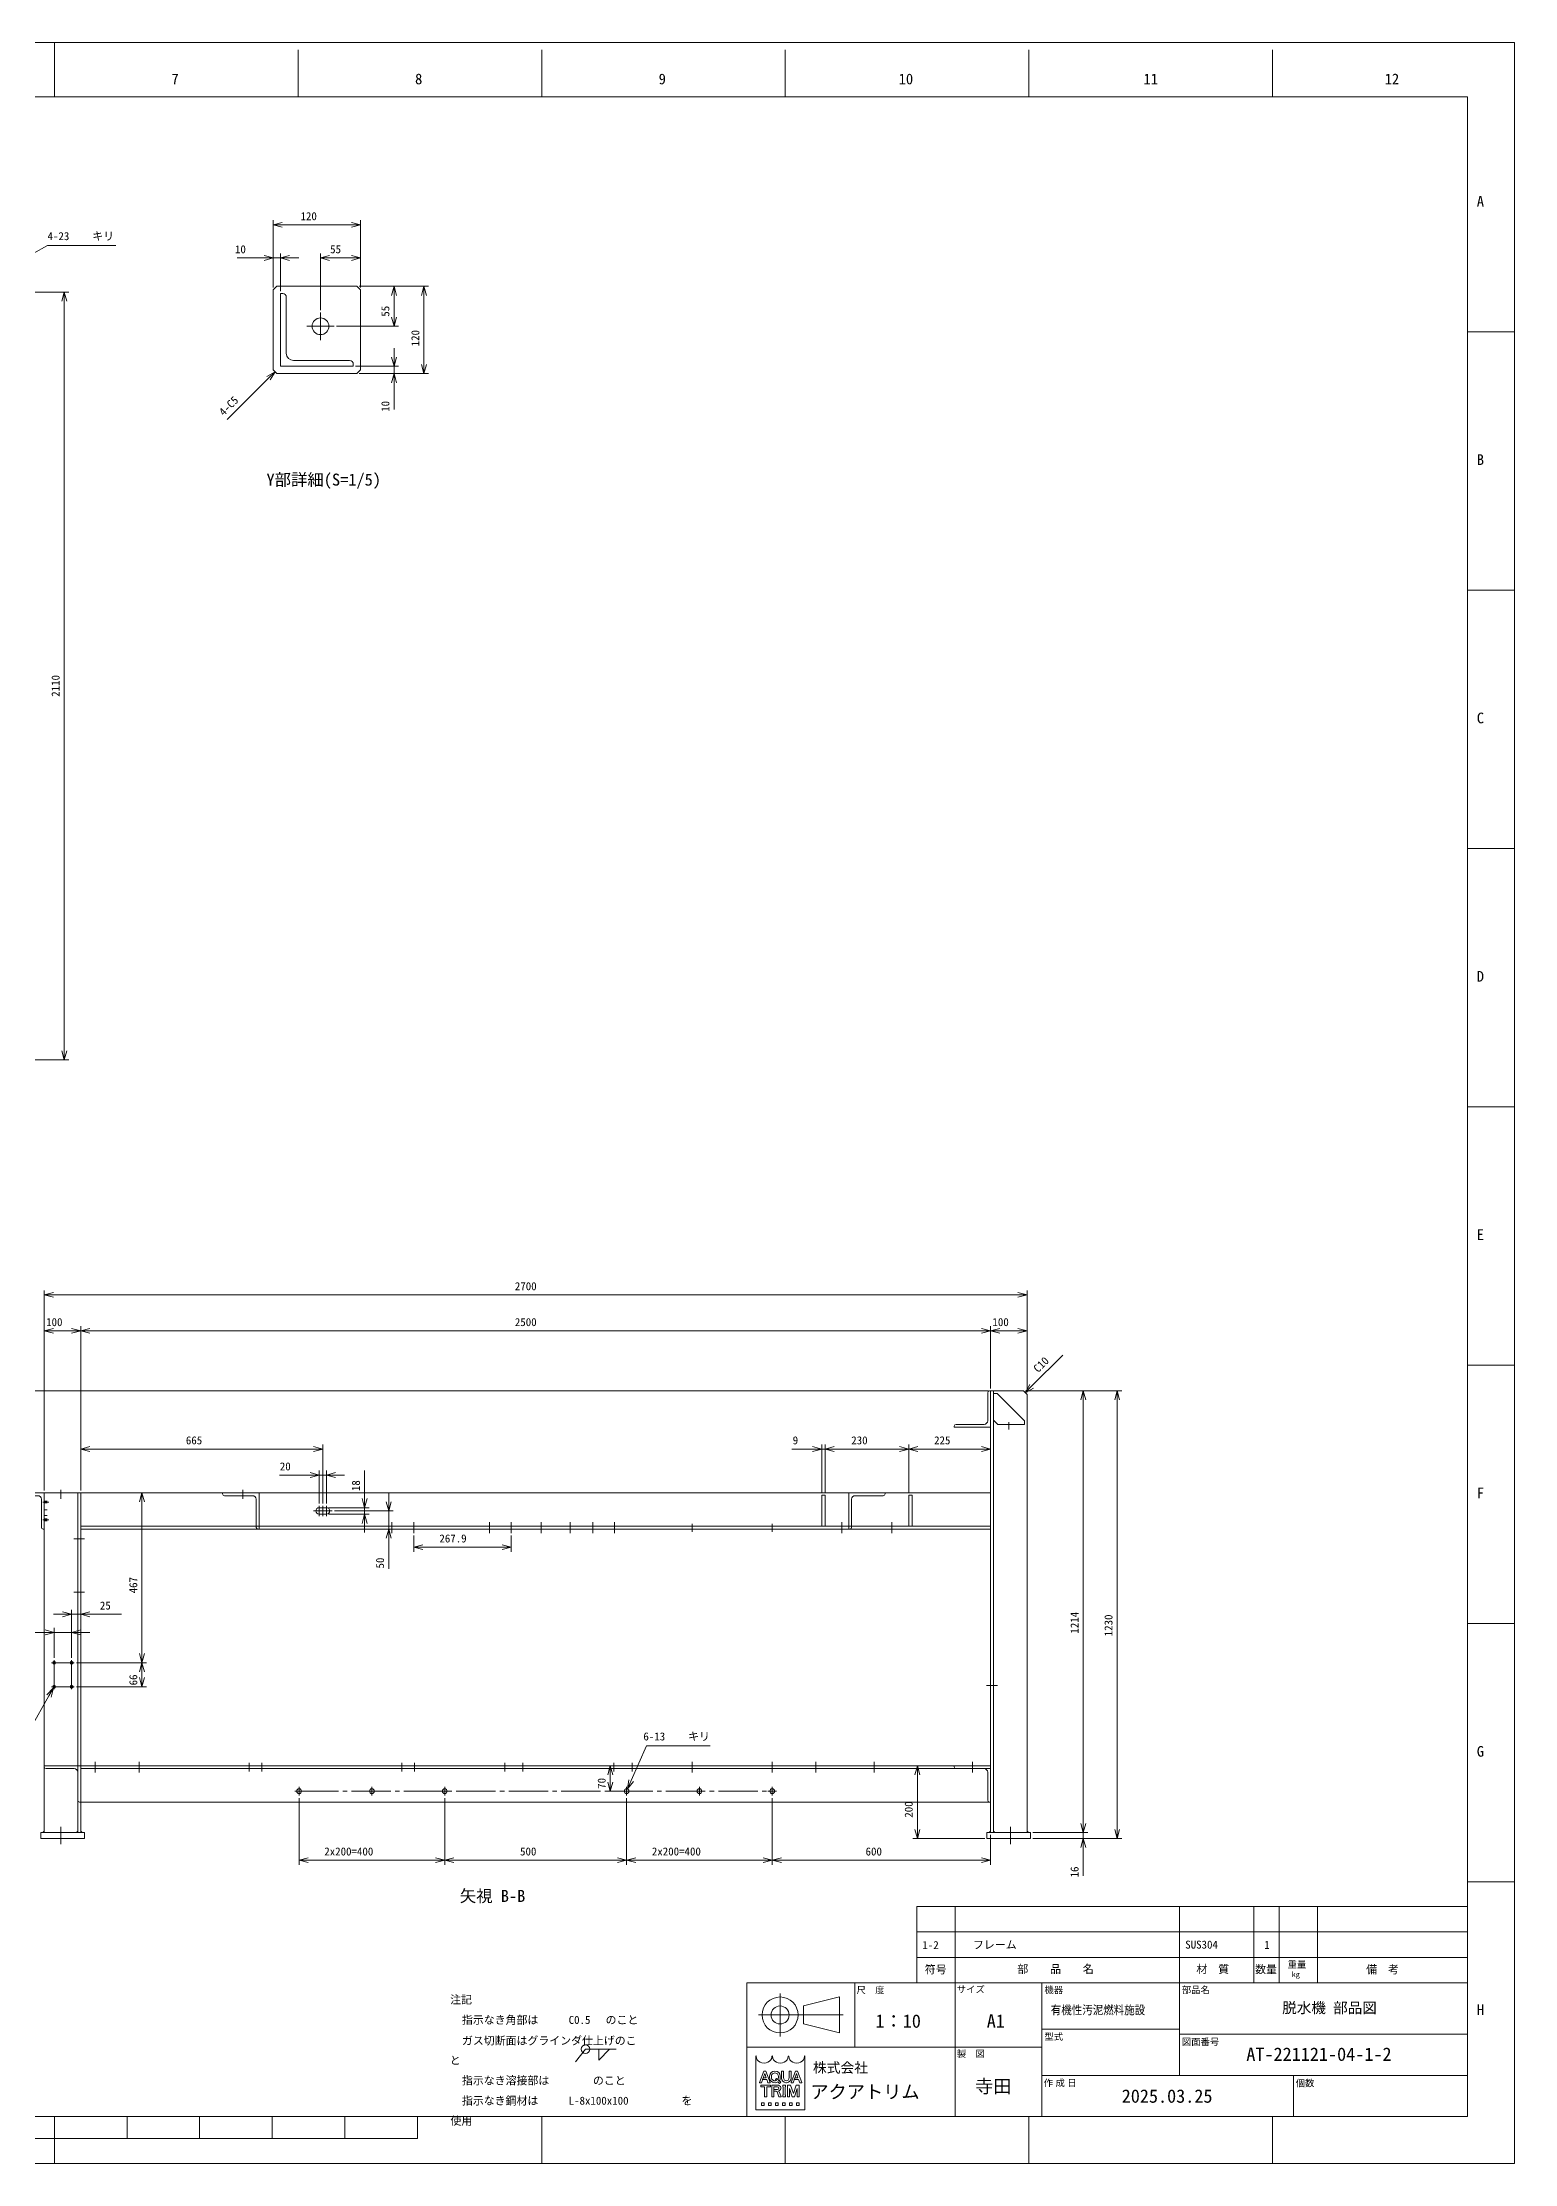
# Model space of a CAD drawing. Units: millimetres at full size, with parts at other scales. Extents: x -8517 to 8517, y -4135 to 2939.
# Drawn here: x 4472 to 8517, y -2891 to 2939 of the extents above; entities that cross this region are included whole.
import ezdxf
from ezdxf.enums import TextEntityAlignment as Align

# ---------------------------------------------------------------- set-up
doc = ezdxf.new("R2010")
doc.units = ezdxf.units.MM
doc.header["$LTSCALE"] = 12
doc.linetypes.add('CHAIN2', pattern=[12, 9, -1, 1, -1])
for name, color, linetype, lineweight in [('0-0_90_FRAME', 2, 'Continuous', 9), ('0-1_91_BLANK', 6, 'Continuous', 9), ('0-2_08_DIM', 3, 'Continuous', 9), ('0-3_0', 134, 'Continuous', 9), ('0-4_05_CENTER', 2, 'CHAIN2', 9), ('0-5_04_HIDDEN', 7, 'Continuous', 9), ('0-6_10_DRAFT', 1, 'Continuous', 9)]:
    doc.layers.add(name, color=color, linetype=linetype, lineweight=lineweight)
doc.layers.add('0-7_07_TEXT', color=3, linetype='Continuous')
doc.styles.add('ＭＳ ゴシック', font='')
doc.styles.add('ＭＳ Ｐゴシック', font='')
doc.styles.get('ＭＳ ゴシック').set_extended_font_data('MS Gothic')
doc.styles.get('ＭＳ Ｐゴシック').set_extended_font_data('MS PGothic')

# ---------------------------------------------------------------- blocks, each defined once
blk = doc.blocks.new('Weld-line')
at = {"layer": '0-2_08_DIM'}
blk.add_line((0, 0), (1, 0), dxfattribs=at)
blk = doc.blocks.new('Weld10-s5')
at = {"layer": '0-2_08_DIM'}
blk.add_circle((0, 0), 2, dxfattribs=at)
blk = doc.blocks.new('Weld10-a1')
at = {"layer": '0-2_08_DIM'}
blk.add_lwpolyline([(5, 0), (0, 5), (0, 0)], close=True, dxfattribs=at)
blk = doc.blocks.new('Jis_w20130906110600')
at = {"layer": '0-2_08_DIM'}
blk.add_line((-4.631, -5.765), (0, 0), dxfattribs=at)
blk.add_blockref('Weld10-s5', (0, 0), dxfattribs=at)
at = {"layer": '0-2_08_DIM', "xscale": 14, "yscale": 14}
blk.add_blockref('Weld-line', (0, 0), dxfattribs=at)
at = {"layer": '0-2_08_DIM', "xscale": -1, "rotation": 180}
blk.add_blockref('Weld10-a1', (6, 0), dxfattribs=at)
blk = doc.blocks.new('M8Tz_1')
at = {"layer": '0-3_0'}
for radius in [4, 3.25]:
    blk.add_circle((0, 0), radius, dxfattribs=at)
at = {"layer": '0-4_05_CENTER'}
for p, q in [((6.92, 0), (-6.92, 0)), ((0, -6.92), (0, 6.92))]:
    blk.add_line(p, q, dxfattribs=at)
blk = doc.blocks.new('A$C448B04A9_1')
at = {"layer": '0-3_0'}
for p, q in [((3, 100), (0, 100)), ((0, 0), (0, 100)), ((8, 18), (8, 95)), ((0, 0), (100, 0)), ((95, 8), (18, 8)), ((100, 3), (100, 0))]:
    blk.add_line(p, q, dxfattribs=at)
for centre, radius, start, end in [((3, 95), 5, 0, 90), ((18, 18), 10, 180, 270), ((95, 3), 5, 0, 90)]:
    blk.add_arc(centre, radius, start, end, dxfattribs=at)
blk = doc.blocks.new('A$C448B04A9_1_1_1')
at = {"layer": '0-5_04_HIDDEN'}
for p, q in [((3, 100), (0, 100)), ((0, 0), (0, 100)), ((8, 18), (8, 95)), ((0, 0), (100, 0)), ((95, 8), (18, 8)), ((100, 3), (100, 0))]:
    blk.add_line(p, q, dxfattribs=at)
for centre, radius, start, end in [((3, 95), 5, 0, 90), ((18, 18), 10, 180, 270), ((95, 3), 5, 0, 90)]:
    blk.add_arc(centre, radius, start, end, dxfattribs=at)
blk = doc.blocks.new('_Open30')
at = {"layer": '0-2_08_DIM'}
blk.add_line((0, 0), (-1, 0), dxfattribs=at)
blk.add_lwpolyline([(-1, 0.2679), (0, 0), (-1, -0.2679)], dxfattribs=at)

msp = doc.modelspace()

# ---------------------------------------------------------------- linework, layer by layer
at = {"layer": '0-0_90_FRAME', "color": 6}
for p, q in [((4505.37, 2938.6), (4505.37, 2788.98)), ((8516.96, 13.71), (8387.34, 13.71)), ((4505.37, -2890.6), (4505.37, -2761.56)), ((4704.79, -2821.38), (4704.79, -2761.56)), ((4904.2, -2821.38), (4904.2, -2761.56)), ((5103.62, -2821.38), (5103.62, -2761.56)), ((5303.03, -2821.38), (5303.03, -2761.56)), ((5502.45, -2821.38), (5502.45, -2761.56)), ((3508.3, -2821.38), (5502.45, -2821.38))]:
    msp.add_line(p, q, dxfattribs=at)
at = {"layer": '0-0_90_FRAME'}
for p, q in [((5174.71, 2788.98), (5174.71, 2918.6)), ((5844.04, 2788.98), (5844.04, 2918.6)), ((6513.38, 2788.98), (6513.38, 2918.6)), ((7182.71, 2788.98), (7182.71, 2918.6)), ((7852.04, 2788.98), (7852.04, 2918.6)), ((8516.96, 2143.62), (8387.34, 2143.62)), ((8516.96, 1433.65), (8387.34, 1433.65)), ((8516.96, 723.68), (8387.34, 723.68)), ((8516.96, -696.26), (8387.34, -696.26)), ((8516.96, -1406.23), (8387.34, -1406.23)), ((8516.96, -2116.21), (8387.34, -2116.21)), ((6875.12, -2183.85), (6875.12, -2393.85)), ((6875.12, -2183.85), (8387.34, -2183.85)), ((6980.12, -2183.85), (6980.12, -2393.85)), ((7596.03, -2183.85), (7596.03, -2393.85)), ((7800.47, -2183.85), (7800.47, -2393.85)), ((7870.47, -2183.85), (7870.47, -2393.85)), ((7975.47, -2183.85), (7975.47, -2393.85)), ((6875.12, -2253.85), (8387.34, -2253.85)), ((6875.12, -2323.85), (8387.34, -2323.85)), ((6442.04, -2668.37), (6442.04, -2668.22)), ((6442.04, -2668.37), (6447.79, -2668.37)), ((6446.19, -2674.78), (6472.45, -2674.78)), ((6446.19, -2674.78), (6446.19, -2679.26)), ((6446.19, -2679.26), (6455.8, -2679.26)), ((6447.79, -2668.37), (6456.77, -2643.15)), ((6450.92, -2659.93), (6452.65, -2655.07)), ((6450.92, -2659.93), (6462.74, -2659.93)), ((6452.65, -2655.07), (6461.01, -2655.07)), ((6454.11, -2636.35), (6459.42, -2636.35)), ((6456.44, -2706.8), (6456.44, -2679.9)), ((6461.01, -2655.07), (6456.77, -2643.15)), ((6471.5, -2668.22), (6459.42, -2636.35)), ((6462.2, -2706.8), (6462.2, -2679.9)), ((6462.84, -2679.26), (6472.45, -2679.26)), ((6470.13, -2650.44), (6470.13, -2654.29)), ((6471.5, -2668.37), (6471.5, -2668.22)), ((6472.45, -2674.78), (6472.45, -2679.26)), ((6475.47, -2650.82), (6475.47, -2653.89)), ((6476.1, -2674.78), (6476.1, -2706.8)), ((6476.1, -2674.78), (6490.83, -2674.78)), ((6481.86, -2679.26), (6491.6, -2679.26)), ((6486.1, -2659.89), (6488.94, -2656.87)), ((6486.1, -2659.89), (6488.72, -2662.43)), ((6488.94, -2656.87), (6500.8, -2666.65)), ((6492.36, -2659.54), (6496.48, -2662.94)), ((6492.64, -2666.25), (6497.09, -2670.58)), ((6494.25, -2650.82), (6494.25, -2653.89)), ((6497.09, -2670.58), (6500.8, -2666.65)), ((6499.59, -2650.44), (6499.59, -2654.29)), ((6502.55, -2655.44), (6502.55, -2636.35)), ((6508.31, -2636.35), (6502.55, -2636.35)), ((6506.66, -2674.78), (6513.71, -2674.78)), ((6506.66, -2674.78), (6506.66, -2679.26)), ((6507.3, -2701.68), (6507.3, -2679.9)), ((6508.31, -2654.29), (6508.31, -2636.35)), ((6513.07, -2701.68), (6513.07, -2679.9)), ((6513.71, -2674.78), (6513.71, -2679.26)), ((6516.96, -2668.37), (6515.04, -2668.37)), ((6519.48, -2674.78), (6527.84, -2674.78)), ((6535.49, -2698.03), (6527.84, -2674.78)), ((6529.12, -2668.37), (6529.12, -2668.22)), ((6529.12, -2668.37), (6534.87, -2668.37)), ((6529.45, -2655.44), (6529.45, -2636.35)), ((6534.87, -2668.37), (6543.85, -2643.15)), ((6535.49, -2698.03), (6543.13, -2674.78)), ((6538, -2659.93), (6539.74, -2655.07)), ((6538, -2659.93), (6549.82, -2659.93)), ((6539.74, -2655.07), (6548.09, -2655.07)), ((6541.19, -2636.35), (6546.5, -2636.35)), ((6551.5, -2674.78), (6543.13, -2674.78)), ((6548.09, -2655.07), (6543.85, -2643.15)), ((6558.58, -2668.22), (6546.5, -2636.35)), ((6558.58, -2668.37), (6558.58, -2668.22)), ((6447.8, -2723.57), (6447.8, -2731.25)), ((6456.44, -2706.8), (6462.2, -2706.8)), ((6467.01, -2723.57), (6467.01, -2731.25)), ((6482.05, -2691.62), (6482.05, -2687.14)), ((6482.05, -2687.14), (6491.6, -2687.14)), ((6482.05, -2691.62), (6488.34, -2691.62)), ((6486.22, -2723.57), (6486.22, -2731.25)), ((6490.72, -2693.23), (6495.59, -2706.8)), ((6495.59, -2706.8), (6501.8, -2706.8)), ((6496.29, -2693.03), (6501.8, -2706.54)), ((6501.8, -2706.54), (6501.8, -2706.8)), ((6505.43, -2723.57), (6505.43, -2731.25)), ((6506.66, -2706.8), (6506.66, -2702.32)), ((6524.64, -2723.57), (6524.64, -2731.25)), ((6532.6, -2706.8), (6525.23, -2684.38)), ((6532.6, -2706.8), (6538.37, -2706.8)), ((6538.37, -2706.8), (6545.74, -2684.38)), ((6551.54, -2723.57), (6551.54, -2731.25)), ((5844.04, -2890.6), (5844.04, -2761.56)), ((6513.38, -2890.6), (6513.38, -2761.56)), ((7182.71, -2890.6), (7182.71, -2761.56)), ((7852.04, -2890.6), (7852.04, -2761.56))]:
    msp.add_line(p, q, dxfattribs=at)
at = {"layer": '0-0_90_FRAME', "color": 134}
for p, q in [((6498.91, -2541.64), (6498.91, -2422.84)), ((6704.34, -2570.63), (6704.34, -2393.85)), ((6875.12, -2393.85), (8387.34, -2393.85)), ((6980.12, -2761.56), (6980.12, -2393.85)), ((7218.41, -2761.56), (7218.41, -2393.85)), ((7596.03, -2393.85), (7596.03, -2648.42)), ((6439.51, -2482.24), (6672.16, -2482.24)), ((7218.41, -2521.13), (7596.03, -2521.13)), ((7596.03, -2535.27), (8387.34, -2535.27)), ((7218.41, -2570.63), (6407.34, -2570.63)), ((7218.41, -2648.42), (8387.34, -2648.42)), ((7909.77, -2648.42), (7909.77, -2761.56))]:
    msp.add_line(p, q, dxfattribs=at)
at = {"layer": '0-0_90_FRAME', "color": 6}
msp.add_lwpolyline([(623.41, -2761.56), (8387.34, -2761.56), (8387.34, 2788.98), (623.41, 2788.98)], close=True, dxfattribs=at)
at = {"layer": '0-0_90_FRAME', "color": 134}
for points in [[(6407.34, -2761.56), (8387.34, -2761.56), (8387.34, -2393.85), (6407.34, -2393.85)], [(6563.26, -2457.49), (6662.26, -2432.74), (6662.26, -2531.74), (6563.26, -2506.99)]]:
    msp.add_lwpolyline(points, close=True, dxfattribs=at)
at = {"layer": '0-0_90_FRAME'}
for points in [[(6566.91, -2594.85), (6566.91, -2742.78), (6432.43, -2742.78), (6432.43, -2594.85)], [(6442.04, -2668.37), (6442.04, -2668.22), (6454.11, -2636.35)], [(6471.5, -2668.37), (6465.75, -2668.37), (6462.74, -2659.93)], [(6476.1, -2706.8), (6481.86, -2706.8), (6481.86, -2679.26)], [(6519.48, -2674.78), (6519.48, -2706.8), (6525.24, -2706.8), (6525.23, -2684.38)], [(6523.68, -2654.29), (6523.68, -2636.35), (6529.45, -2636.35)], [(6529.12, -2668.37), (6529.12, -2668.22), (6541.19, -2636.35)], [(6545.74, -2684.38), (6545.74, -2706.8), (6551.5, -2706.8), (6551.5, -2674.78)], [(6558.58, -2668.37), (6552.83, -2668.37), (6549.82, -2659.93)], [(6447.8, -2723.57), (6455.48, -2723.57), (6455.48, -2731.25), (6447.8, -2731.25)], [(6467.01, -2723.57), (6474.69, -2723.57), (6474.69, -2731.25), (6467.01, -2731.25)], [(6486.22, -2723.57), (6493.9, -2723.57), (6493.9, -2731.25), (6486.22, -2731.25)], [(6505.43, -2723.57), (6513.12, -2723.57), (6513.12, -2731.25), (6505.43, -2731.25)], [(6506.66, -2706.8), (6513.71, -2706.8), (6513.71, -2702.32)], [(6524.64, -2723.57), (6532.33, -2723.57), (6532.33, -2731.25), (6524.64, -2731.25)], [(6551.54, -2723.57), (6543.86, -2723.57), (6543.86, -2731.25), (6551.54, -2731.25)]]:
    msp.add_lwpolyline(points, dxfattribs=at)
at = {"layer": '0-0_90_FRAME', "color": 134}
for radius in [49.5, 24.75]:
    msp.add_circle((6498.91, -2482.24), radius, dxfattribs=at)
at = {"layer": '0-0_90_FRAME'}
for centre, radius, start, end in [((6432.43, -2595.49), 0.64, 0, 90), ((6477.25, -2595.49), 0.64, 0, 180), ((6477.25, -2595.49), 0.64, 0, 90), ((6522.08, -2595.49), 0.64, 0, 180), ((6566.91, -2595.49), 0.64, 90, 180), ((6455.8, -2679.9), 0.64, 0, 90), ((6462.84, -2679.9), 0.64, 90, 180), ((6491.46, -2683.2), 3.94, 271.99706, 88.00294), ((6516.09, -2654.87), 13.55, 182.45003, 265.55526), ((6506.66, -2679.9), 0.64, 0, 90), ((6519.74, -2654.43), 11.43, 179.25279, 218.96457), ((6516, -2652.29), 10.66, 241.15773, 298.84227), ((6513.71, -2679.9), 0.64, 90, 180), ((6515.91, -2654.87), 13.55, 274.44474, 357.54997), ((6512.25, -2654.43), 11.43, 321.03543, 0.74721), ((6488.34, -2694.19), 2.56, 21.9283, 90), ((6492.41, -2694.62), 4.19, 22.27295, 58.55311), ((6506.66, -2701.68), 0.64, 270, 0), ((6513.71, -2701.68), 0.64, 180, 270)]:
    msp.add_arc(centre, radius, start, end, dxfattribs=at)
for centre, major_axis, ratio, start_param, end_param in [((6454.84, -2595.49), (-21.77, 0), 0.882353, 6.2831853, 9.424778), ((6499.67, -2595.49), (-21.77, 0), 0.882353, 6.2831853, 9.424778), ((6544.5, -2595.49), (-21.77, 0), 0.882353, 6.2831853, 9.424778), ((6484.86, -2650.44), (-14.73, 0), 0.956522, 3.1415927, 6.2831853), ((6484.86, -2654.29), (-14.73, 0), 0.956522, 6.2831853, 8.4104559), ((6484.86, -2650.82), (9.39, 0), 0.994718, 6.2831853, 9.424778), ((6484.86, -2653.91), (9.39, 0), 0.995036, 3.1415927, 5.1354926), ((6490.83, -2683.2), (-10.34, 0), 0.81482, 1.9440695, 4.712389), ((6484.86, -2653.91), (9.39, 0), 0.995036, 5.6366671, 6.2831853), ((6484.86, -2654.29), (-14.73, 0), 0.956522, 2.4802046, 3.1415927)]:
    msp.add_ellipse(centre, major_axis=major_axis, ratio=ratio, start_param=start_param, end_param=end_param, dxfattribs=at)
at = {"layer": '0-1_91_BLANK'}
msp.add_lwpolyline([(234.95, -2890.6), (8516.96, -2890.6), (8516.96, 2938.6), (234.95, 2938.6)], close=True, dxfattribs=at)
at = {"layer": '0-2_08_DIM'}
for p, q in [((5106.34, 2264.73), (5106.34, 2449.71)), ((5346.34, 2264.73), (5346.34, 2449.71)), ((5321.34, 2437.21), (5131.34, 2437.21)), ((5081.34, 2346.28), (5007.59, 2346.28)), ((5106.34, 2264.73), (5106.34, 2358.78)), ((5126.34, 2346.28), (5106.34, 2346.28)), ((5126.34, 2254.73), (5126.34, 2358.78)), ((5151.34, 2346.28), (5176.34, 2346.28)), ((5236.34, 2202.59), (5236.34, 2358.78)), ((5321.34, 2346.28), (5261.34, 2346.28)), ((5346.34, 2264.73), (5346.34, 2358.78)), ((4281.81, 2252.52), (4544.73, 2252.52)), ((4532.23, 167.52), (4532.23, 2227.52)), ((5342.59, 2268.48), (5450.77, 2268.48)), ((5342.59, 2268.48), (5533.03, 2268.48)), ((5438.27, 2183.48), (5438.27, 2243.48)), ((5520.53, 2053.48), (5520.53, 2243.48)), ((5280.45, 2158.48), (5450.77, 2158.48)), ((5332.59, 2048.48), (5450.77, 2048.48)), ((5438.27, 2073.48), (5438.27, 2098.48)), ((5438.27, 2048.48), (5438.27, 2028.48)), ((5093.66, 2015.8), (4980.13, 1902.27)), ((5342.59, 2028.48), (5533.03, 2028.48)), ((5342.59, 2028.48), (5450.77, 2028.48)), ((5438.27, 2003.48), (5438.27, 1929.73)), ((4281.81, 142.52), (4544.73, 142.52)), ((4477.42, -1040.92), (4477.42, -490.84)), ((7152.42, -503.34), (4502.42, -503.34)), ((7177.42, -770.92), (7177.42, -490.84)), ((4477.42, -1040.92), (4477.42, -589.45)), ((4552.42, -601.95), (4502.42, -601.95)), ((4577.42, -1040.92), (4577.42, -589.45)), ((4577.42, -1040.92), (4577.42, -589.45)), ((7052.42, -601.95), (4602.42, -601.95)), ((7077.42, -760.92), (7077.42, -589.45)), ((7077.42, -760.92), (7077.42, -589.45)), ((7102.42, -601.95), (7152.42, -601.95)), ((7177.42, -770.92), (7177.42, -589.45)), ((7190.1, -754.49), (7275.69, -668.9)), ((7071.17, -767.17), (4155.68, -767.17)), ((7173.67, -767.17), (7344.39, -767.17)), ((7173.67, -767.17), (7437.56, -767.17)), ((7331.89, -792.17), (7331.89, -1956.17)), ((7425.06, -1972.17), (7425.06, -792.17)), ((4577.42, -1040.92), (4577.42, -914.37)), ((5217.42, -926.87), (4602.42, -926.87)), ((5242.42, -1076.54), (5242.42, -914.37)), ((5232.42, -1076.54), (5232.42, -986.03)), ((5252.42, -1076.54), (5252.42, -986.03)), ((5357.38, -1063.17), (5357.38, -985.67)), ((4583.67, -1047.17), (4758.15, -1047.17)), ((5207.42, -998.53), (5123.67, -998.53)), ((5252.42, -998.53), (5232.42, -998.53)), ((5277.42, -998.53), (5302.42, -998.53)), ((5423.58, -1072.17), (5423.58, -1047.17)), ((4745.65, -1489.17), (4745.65, -1072.17)), ((5258.67, -1088.17), (5369.88, -1088.17)), ((5258.67, -1106.17), (5369.88, -1106.17)), ((5274.26, -1097.17), (5436.08, -1097.17)), ((5357.38, -1106.17), (5357.38, -1088.17)), ((5423.58, -1097.17), (5423.58, -1147.17)), ((5258.01, -1147.17), (5436.08, -1147.17)), ((5357.38, -1131.17), (5357.38, -1156.17)), ((5423.58, -1172.17), (5423.58, -1256.13)), ((4527.42, -1380.93), (4502.42, -1380.93)), ((4552.42, -1501), (4552.42, -1368.43)), ((4552.42, -1380.93), (4577.42, -1380.93)), ((4577.42, -1501), (4577.42, -1368.43)), ((4602.42, -1380.93), (4689.92, -1380.93)), ((4479.42, -1430.89), (4391.92, -1430.89)), ((4504.42, -1501), (4504.42, -1418.39)), ((4552.42, -1430.89), (4504.42, -1430.89)), ((4552.42, -1501), (4552.42, -1418.39)), ((4577.42, -1430.89), (4602.42, -1430.89)), ((4565.59, -1514.17), (4758.15, -1514.17)), ((4565.59, -1514.17), (4758.15, -1514.17)), ((4745.65, -1539.17), (4745.65, -1555.17)), ((4565.59, -1580.17), (4758.15, -1580.17)), ((6883.06, -1797.17), (6863.59, -1797.17)), ((6876.09, -1822.17), (6876.09, -1972.17)), ((7193.67, -1981.17), (7344.39, -1981.17)), ((7193.67, -1981.17), (7344.39, -1981.17)), ((7331.89, -1956.17), (7331.89, -1931.17)), ((7331.89, -1981.17), (7331.89, -1997.17)), ((7061.17, -1997.17), (6863.59, -1997.17)), ((7193.67, -1997.17), (7344.39, -1997.17)), ((7193.67, -1997.17), (7437.56, -1997.17)), ((7331.89, -2022.17), (7331.89, -2099.67))]:
    msp.add_line(p, q, dxfattribs=at)
at = {"layer": '0-2_08_DIM', "color": 4}
for p, q in [((6588.42, -926.87), (6530.92, -926.87)), ((6613.42, -1047.92), (6613.42, -914.37)), ((6622.42, -926.87), (6613.42, -926.87)), ((6622.42, -1047.92), (6622.42, -914.37)), ((6622.42, -1047.92), (6622.42, -914.37)), ((6827.42, -926.87), (6647.42, -926.87)), ((6647.42, -926.87), (6672.42, -926.87)), ((6852.42, -1047.92), (6852.42, -914.37)), ((6852.42, -1047.92), (6852.42, -914.37)), ((6877.42, -926.87), (7052.42, -926.87)), ((7077.42, -1047.92), (7077.42, -914.37)), ((6040.52, -1797.17), (6019.94, -1797.17)), ((6032.44, -1842.17), (6032.44, -1822.17)), ((5177.42, -1886.33), (5177.42, -2069.24)), ((5577.42, -1886.33), (5577.42, -2069.24)), ((5577.42, -1886.33), (5577.42, -2069.24)), ((6059.14, -1867.17), (6019.94, -1867.17)), ((6077.42, -1886.33), (6077.42, -2069.24)), ((6077.42, -1886.33), (6077.42, -2069.24)), ((6477.42, -1886.33), (6477.42, -2069.24)), ((6477.42, -1886.33), (6477.42, -2069.24)), ((7077.42, -1987.42), (7077.42, -2069.24)), ((5202.42, -2056.74), (5552.42, -2056.74)), ((5602.42, -2056.74), (6052.42, -2056.74)), ((6102.42, -2056.74), (6452.42, -2056.74)), ((6502.42, -2056.74), (7052.42, -2056.74))]:
    msp.add_line(p, q, dxfattribs=at)
at = {"layer": '0-2_08_DIM'}
for points in [[(4674.23, 2380.75), (4486.48, 2380.75), (4288.5, 2270.3)], [(4323.1, -1694.61), (4439.35, -1694.61), (4490.08, -1605.38)]]:
    msp.add_lwpolyline(points, dxfattribs=at)
at = {"layer": '0-2_08_DIM', "color": 4}
msp.add_lwpolyline([(6307.17, -1742.26), (6131.71, -1742.26), (6089.98, -1838.28)], dxfattribs=at)
at = {"layer": '0-2_08_DIM'}
for points in [[(4477.42, -1981.17), (4473.42, -1981.17), (4477.42, -1977.17)], [(4569.42, -1981.17), (4565.42, -1981.17), (4569.42, -1977.17)], [(4577.42, -1981.17), (4581.42, -1981.17), (4577.42, -1977.17)], [(7077.42, -1981.17), (7073.42, -1981.17), (7077.42, -1977.17)], [(7085.42, -1981.17), (7089.42, -1981.17), (7085.42, -1977.17)], [(7177.42, -1981.17), (7181.42, -1981.17), (7177.42, -1977.17)]]:
    msp.add_lwpolyline(points, close=True, dxfattribs=at)
at = {"layer": '0-3_0'}
for p, q in [((7085.42, -767.17), (7085.42, -1981.17)), ((4569.42, -1047.17), (4569.42, -1981.17)), ((5252.42, -1088.17), (5232.42, -1088.17)), ((5232.42, -1106.17), (5252.42, -1106.17)), ((7077.42, -1139.17), (4577.42, -1139.17)), ((7077.42, -1805.17), (4577.42, -1805.17))]:
    msp.add_line(p, q, dxfattribs=at)
for points in [[(5106.34, 2258.48), (5106.34, 2038.48), (5116.34, 2028.48), (5326.34, 2028.48), (5336.34, 2028.48), (5346.34, 2038.48), (5346.34, 2258.48), (5336.34, 2268.48), (5116.34, 2268.48)], [(7167.42, -767.17), (7077.42, -767.17), (7077.42, -1981.17), (7177.42, -1981.17), (7177.42, -777.17)], [(4577.42, -1047.17), (4477.42, -1047.17), (4477.42, -1981.17), (4577.42, -1981.17)], [(7077.42, -1047.17), (4577.42, -1047.17), (4577.42, -1147.17), (7077.42, -1147.17)], [(6622.42, -1054.17), (6613.42, -1054.17), (6613.42, -1139.17), (6622.42, -1139.17)], [(6861.42, -1054.17), (6852.42, -1054.17), (6852.42, -1139.17), (6861.42, -1139.17)], [(7077.42, -1797.17), (4577.42, -1797.17), (4577.42, -1897.17), (7077.42, -1897.17)], [(4467.42, -1997.17), (4587.42, -1997.17), (4587.42, -1981.17), (4467.42, -1981.17)], [(7067.42, -1997.17), (7187.42, -1997.17), (7187.42, -1981.17), (7067.42, -1981.17)]]:
    msp.add_lwpolyline(points, close=True, dxfattribs=at)
for centre, radius in [((5236.34, 2158.48), 23), ((5177.42, -1867.17), 6.5), ((5377.42, -1867.17), 6.5), ((5577.42, -1867.17), 6.5), ((6077.42, -1867.17), 6.5), ((6277.42, -1867.17), 6.5), ((6477.42, -1867.17), 6.5)]:
    msp.add_circle(centre, radius, dxfattribs=at)
for centre, start, end in [((5232.42, -1097.17), 90, 270), ((5252.42, -1097.17), 270, 90)]:
    msp.add_arc(centre, 9, start, end, dxfattribs=at)
at = {"layer": '0-4_05_CENTER'}
for p, q in [((5274.2, 2158.48), (5198.48, 2158.48)), ((5236.34, 2120.62), (5236.34, 2196.34)), ((7127.42, -873.39), (7127.42, -852.98)), ((4522.42, -1063.39), (4522.42, -1038.94)), ((5022.42, -1063.39), (5022.42, -1038.94)), ((4473.34, -1072.67), (4489.39, -1072.67)), ((5268.01, -1097.17), (5216.83, -1097.17)), ((5232.42, -1111.55), (5232.42, -1082.79)), ((5242.42, -1111.55), (5242.42, -1082.79)), ((5252.42, -1111.55), (5252.42, -1082.79)), ((4473.34, -1121.67), (4489.39, -1121.67)), ((5432.52, -1158.45), (5432.52, -1128.05)), ((5492.52, -1158.45), (5492.52, -1128.05)), ((5700.42, -1158.45), (5700.42, -1128.05)), ((5760.42, -1158.45), (5760.42, -1128.05)), ((5842.42, -1158.45), (5842.42, -1128.05)), ((5922.42, -1158.45), (5922.42, -1128.05)), ((5984.42, -1158.45), (5984.42, -1128.05)), ((6044.42, -1158.45), (6044.42, -1128.05)), ((6257.42, -1154.22), (6257.42, -1132.13)), ((6477.42, -1154.22), (6477.42, -1132.13)), ((6668.92, -1128.21), (6668.92, -1157.82)), ((6805.92, -1128.21), (6805.92, -1157.82)), ((4558.46, -1174.17), (4588.07, -1174.17)), ((4558.46, -1320.17), (4588.07, -1320.17)), ((7066.46, -1577.17), (7096.07, -1577.17)), ((4616.92, -1786.21), (4616.92, -1815.82)), ((4737.92, -1786.21), (4737.92, -1815.82)), ((5039.92, -1789.11), (5039.92, -1813.3)), ((5074.92, -1789.11), (5074.92, -1813.3)), ((5459.92, -1789.08), (5459.92, -1813.27)), ((5494.92, -1789.08), (5494.92, -1813.27)), ((5742.42, -1789.07), (5742.42, -1813.27)), ((5792.42, -1789.07), (5792.42, -1813.27)), ((6042.42, -1789.07), (6042.42, -1813.27)), ((6092.42, -1789.07), (6092.42, -1813.27)), ((6257.42, -1786.21), (6257.42, -1815.82)), ((6477.42, -1786.21), (6477.42, -1815.82)), ((6597.42, -1786.21), (6597.42, -1815.82)), ((6757.42, -1786.21), (6757.42, -1815.82)), ((7027.42, -1786.21), (7027.42, -1815.82)), ((5177.42, -1879.2), (5177.42, -1855.14)), ((5377.42, -1879.2), (5377.42, -1855.14)), ((5577.42, -1879.2), (5577.42, -1855.14)), ((6077.42, -1879.2), (6077.42, -1855.14)), ((6277.42, -1879.2), (6277.42, -1855.14)), ((6477.42, -1879.2), (6477.42, -1855.14)), ((5189.45, -1867.17), (5165.39, -1867.17)), ((5177.42, -1867.17), (6477.42, -1867.17)), ((5389.45, -1867.17), (5365.39, -1867.17)), ((5589.45, -1867.17), (5565.39, -1867.17)), ((6065.39, -1867.17), (6089.45, -1867.17)), ((6265.39, -1867.17), (6289.45, -1867.17)), ((6465.39, -1867.17), (6489.45, -1867.17)), ((4522.42, -2013.23), (4522.42, -1965.58)), ((7132.42, -2013.23), (7132.42, -1965.58))]:
    msp.add_line(p, q, dxfattribs=at)
msp.add_lwpolyline([(4504.42, -1514.17), (4552.42, -1514.17), (4552.42, -1580.17), (4504.42, -1580.17)], close=True, dxfattribs=at)
at = {"layer": '0-5_04_HIDDEN'}
for p, q in [((4477.42, -1070.17), (4485.42, -1070.17)), ((4477.42, -1070.67), (4485.42, -1070.67)), ((4477.42, -1074.67), (4485.42, -1074.67)), ((4477.42, -1075.17), (4485.42, -1075.17)), ((4477.42, -1094.17), (4485.42, -1094.17)), ((4477.42, -1119.17), (4485.42, -1119.17)), ((4477.42, -1119.67), (4485.42, -1119.67)), ((4477.42, -1123.67), (4485.42, -1123.67)), ((4477.42, -1124.17), (4485.42, -1124.17)), ((4477.42, -1124.17), (4485.42, -1124.17))]:
    msp.add_line(p, q, dxfattribs=at)
msp.add_lwpolyline([(7085.42, -847.17), (7085.42, -774.17), (7095.42, -774.17), (7170.42, -849.17), (7170.42, -859.17), (7097.42, -859.17)], close=True, dxfattribs=at)
at = {"layer": '0-6_10_DRAFT'}
for p, q in [((4477.42, -1109.17), (4485.42, -1109.17)), ((5492.52, -1164.7), (5492.52, -1209.03)), ((5760.42, -1164.7), (5760.42, -1209.03)), ((5517.52, -1196.53), (5735.42, -1196.53))]:
    msp.add_line(p, q, dxfattribs=at)

# ---------------------------------------------------------------- block references
at = {"layer": '0-2_08_DIM', "xscale": 25, "yscale": 25}
for p, rotation in [((5106.34, 2437.21), 180), ((5126.34, 2346.28), 180), ((5236.34, 2346.28), 180), ((4532.23, 2252.52), 90), ((5438.27, 2268.48), 90), ((5520.53, 2268.48), 90), ((5438.27, 2158.48), 270), ((5438.27, 2048.48), 270), ((5520.53, 2028.48), 270), ((5111.34, 2033.48), 45), ((5438.27, 2028.48), 90), ((4532.23, 142.52), 270), ((4477.42, -503.34), 180), ((4477.42, -601.95), 180), ((4577.42, -601.95), 180), ((7077.42, -601.95), 180), ((7172.42, -772.17), 225), ((7331.89, -767.17), 90), ((7425.06, -767.17), 90), ((4577.42, -926.87), 180), ((6622.42, -926.87), 180), ((6622.42, -926.87), 180), ((6852.42, -926.87), 180), ((4745.65, -1047.17), 90), ((5252.42, -998.53), 180), ((5357.38, -1088.17), 270), ((5357.38, -1106.17), 90), ((5423.58, -1097.17), 270), ((5423.58, -1147.17), 90), ((4577.42, -1380.93), 180), ((4552.42, -1430.89), 180), ((4745.65, -1514.17), 270), ((4745.65, -1514.17), 90), ((4745.65, -1580.17), 270), ((4502.44, -1583.65), 60.3756), ((6032.44, -1797.17), 90), ((6876.09, -1797.17), 90), ((6032.44, -1867.17), 270), ((6080.01, -1861.21), 246.50675), ((6876.09, -1997.17), 270), ((7331.89, -1981.17), 270), ((7331.89, -1981.17), 270), ((7425.06, -1997.17), 270), ((7331.89, -1997.17), 90), ((5177.42, -2056.74), 180), ((5577.42, -2056.74), 180), ((6077.42, -2056.74), 180), ((6477.42, -2056.74), 180)]:
    msp.add_blockref('_Open30', p, dxfattribs=dict(at, rotation=rotation))
at = {"layer": '0-2_08_DIM'}
for name, p, xscale, yscale in [('_Open30', (5346.34, 2437.21), 25, 25), ('_Open30', (5106.34, 2346.28), 25, 25), ('_Open30', (5346.34, 2346.28), 25, 25), ('_Open30', (7177.42, -503.34), 25, 25), ('_Open30', (4577.42, -601.95), 25, 25), ('_Open30', (7077.42, -601.95), 25, 25), ('_Open30', (7177.42, -601.95), 25, 25), ('_Open30', (5242.42, -926.87), 25, 25), ('_Open30', (6613.42, -926.87), 25, 25), ('_Open30', (6852.42, -926.87), 25, 25), ('_Open30', (7077.42, -926.87), 25, 25), ('_Open30', (5232.42, -998.53), 25, 25), ('_Open30', (4552.42, -1380.93), 25, 25), ('_Open30', (4504.42, -1430.89), 25, 25), ('_Open30', (5577.42, -2056.74), 25, 25), ('_Open30', (6077.42, -2056.74), 25, 25), ('_Open30', (6477.42, -2056.74), 25, 25), ('_Open30', (7077.42, -2056.74), 25, 25), ('Jis_w20130906110600', (5964.53, -2576.38), 6, 6)]:
    msp.add_blockref(name, p, dxfattribs=dict(at, xscale=xscale, yscale=yscale))
at = {"layer": '0-3_0', "xscale": -2, "yscale": 2, "rotation": 270}
msp.add_blockref('A$C448B04A9_1', (5126.34, 2048.48), dxfattribs=at)
at = {"layer": '0-3_0'}
for p in [(4504.42, -1514.17), (4552.42, -1514.17), (4504.42, -1580.17), (4552.42, -1580.17)]:
    msp.add_blockref('M8Tz_1', p, dxfattribs=at)
at = {"layer": '0-5_04_HIDDEN', "xscale": -1}
msp.add_blockref('A$C448B04A9_1', (7077.42, -867.17), dxfattribs=at)
at = {"layer": '0-5_04_HIDDEN', "rotation": 180}
for name, p in [('A$C448B04A9_1', (4477.42, -1047.17)), ('A$C448B04A9_1_1_1', (5067.42, -1047.17)), ('A$C448B04A9_1', (4577.42, -1797.17)), ('A$C448B04A9_1', (7077.42, -1797.17))]:
    msp.add_blockref(name, p, dxfattribs=at)
at = {"layer": '0-5_04_HIDDEN', "xscale": -1, "rotation": 180}
msp.add_blockref('A$C448B04A9_1_1_1', (6687.42, -1047.17), dxfattribs=at)
at = {"layer": '0-6_10_DRAFT', "xscale": 25, "yscale": 25, "rotation": 180}
msp.add_blockref('_Open30', (5492.52, -1196.53), dxfattribs=at)
at = {"layer": '0-6_10_DRAFT', "xscale": 25, "yscale": 25}
msp.add_blockref('_Open30', (5760.42, -1196.53), dxfattribs=at)

# ---------------------------------------------------------------- texts
at = {"layer": '0-0_90_FRAME', "color": 134}
for s, height, style, p in [('7', 29.33, 'ＭＳ ゴシック', (4826.71, 2814.79)), ('8', 29.33, 'ＭＳ ゴシック', (5496.04, 2814.79)), ('9', 29.33, 'ＭＳ ゴシック', (6165.38, 2814.79)), ('10', 29.33, 'ＭＳ ゴシック', (6824.71, 2814.79)), ('11', 29.33, 'ＭＳ ゴシック', (7497.38, 2814.79)), ('12', 29.33, 'ＭＳ ゴシック', (8160.04, 2814.79)), ('A', 29.33, 'ＭＳ ゴシック', (8413.11, 2478.61)), ('B', 29.33, 'ＭＳ ゴシック', (8413.11, 1768.64)), ('C', 29.33, 'ＭＳ ゴシック', (8413.11, 1058.67)), ('D', 29.33, 'ＭＳ ゴシック', (8413.11, 348.69)), ('E', 29.33, 'ＭＳ ゴシック', (8413.11, -361.28)), ('F', 29.33, 'ＭＳ ゴシック', (8413.11, -1071.25)), ('G', 29.33, 'ＭＳ ゴシック', (8413.11, -1781.22)), ('尺\u3000度', 18.33, 'ＭＳ Ｐゴシック', (6708.82, -2428.49)), ('サイズ', 18.33, 'ＭＳ Ｐゴシック', (6984.61, -2426.62)), ('機器', 18.33, 'ＭＳ Ｐゴシック', (7225.21, -2428.07)), ('部品名', 18.33, 'ＭＳ Ｐゴシック', (7602.82, -2428.07)), ('脱水機 部品図', 29.33, 'ＭＳ ゴシック', (7878.6, -2485.95)), ('1：10', 36.66, 'ＭＳ ゴシック', (6761.01, -2528.2)), ('A1', 36.66, 'ＭＳ ゴシック', (7066.78, -2528.2)), ('H', 29.33, 'ＭＳ ゴシック', (8413.11, -2491.19)), ('型式', 18.33, 'ＭＳ Ｐゴシック', (7225.21, -2556.61)), ('図面番号', 18.33, 'ＭＳ Ｐゴシック', (7602.82, -2570.75)), ('製\u3000図', 18.33, 'ＭＳ Ｐゴシック', (6984.61, -2603.41)), ('AT-221121-04-1-2', 36.66, 'ＭＳ ゴシック', (7779.98, -2619.31)), ('寺田', 36.66, 'ＭＳ ゴシック', (7034.29, -2707.5)), ('作 成 日', 18.33, 'ＭＳ Ｐゴシック', (7223.48, -2683.6)), ('個数', 18.33, 'ＭＳ Ｐゴシック', (7915.7, -2684.29)), ('2025.03.25', 36.66, 'ＭＳ ゴシック', (7437.59, -2734.4))]:
    msp.add_text(s, height=height, dxfattribs=dict(at, style=style)).set_placement(p, align=Align.BOTTOM_LEFT)
at = {"layer": '0-0_90_FRAME', "color": 3, "style": 'ＭＳ ゴシック'}
for s, height, p in [('1-2', 21.99, (6890.05, -2307.62)), ('フレーム', 21.99, (7028.89, -2306.85)), ('SUS304', 21.99, (7612.14, -2306.45)), ('1', 21.99, (7829.11, -2307.12)), ('重量', 18.33, (7893.34, -2357.92)), ('符号', 21.99, (6896.5, -2374.78)), ('部\u3000\u3000品\u3000\u3000名', 21.99, (7150.83, -2373.69)), ('材\u3000質', 21.99, (7642.71, -2374.05)), ('数量', 21.99, (7804.15, -2374.28)), ('kg', 14.66, (7904.39, -2382.38)), ('備  考', 21.99, (8109.27, -2374.78))]:
    msp.add_text(s, height=height, dxfattribs=at).set_placement(p, align=Align.BOTTOM_LEFT)
at = {"layer": '0-0_90_FRAME', "color": 134, "style": 'ＭＳ ゴシック', "width": 0.9}
msp.add_text('有機性汚泥燃料施設', height=23.46, dxfattribs=at).set_placement((7242.82, -2487.39), align=Align.BOTTOM_LEFT)
at = {"layer": '0-0_90_FRAME', "style": 'ＭＳ ゴシック'}
for s, height, p in [('株式会社', 27.72, (6589.25, -2649.22)), ('アクアトリム', 36.66, (6582.29, -2722.65))]:
    msp.add_text(s, height=height, dxfattribs=at).set_placement(p, align=Align.BOTTOM_LEFT)
at = {"layer": '0-2_08_DIM'}
for s, height, style, p in [('120', 21.99, 'ＭＳ ゴシック', (5181.34, 2443.46)), ('4-23', 21.99, 'ＭＳ ゴシック', (4486.32, 2388.71)), ('キリ', 21.99, 'ＭＳ Ｐゴシック', (4609.17, 2388.71)), ('10', 21.99, 'ＭＳ ゴシック', (5001.25, 2352.53)), ('55', 21.99, 'ＭＳ ゴシック', (5262.77, 2352.57)), ('Y部詳細(S=1/5)', 32.99, 'ＭＳ ゴシック', (5087.85, 1710.71)), ('2700', 21.99, 'ＭＳ ゴシック', (5770.28, -497.09)), ('100', 21.99, 'ＭＳ ゴシック', (4482.42, -595.7)), ('2500', 21.99, 'ＭＳ ゴシック', (5770.28, -595.68)), ('100', 21.99, 'ＭＳ ゴシック', (7082.42, -595.7)), ('665', 21.99, 'ＭＳ ゴシック', (4866.35, -920.6)), ('20', 21.99, 'ＭＳ ゴシック', (5124.47, -992.28)), ('25', 21.99, 'ＭＳ ゴシック', (4630.1, -1374.66)), ('矢視 B-B', 32.99, 'ＭＳ ゴシック', (5619.03, -2181.52))]:
    msp.add_text(s, height=height, dxfattribs=dict(at, style=style)).set_placement(p, align=Align.BOTTOM_LEFT)
at = {"layer": '0-2_08_DIM', "style": 'ＭＳ ゴシック'}
for s, rotation, p in [('55', 90, (5431.98, 2184.91)), ('120', 90, (5514.28, 2103.48)), ('4-C5', 45, (4975.06, 1906.07)), ('10', 90, (5432.02, 1923.39)), ('2110', 90, (4525.98, 1140.37)), ('C10', 45, (7212.62, -723.13)), ('18', 90, (5351.13, -1042.64)), ('467', 90, (4739.4, -1323.53)), ('50', 90, (5417.31, -1255.22)), ('1214', 90, (7325.64, -1434.17)), ('1230', 90, (7418.81, -1441.46)), ('66', 90, (4739.4, -1576.46)), ('200', 90, (6869.84, -1940.03)), ('16', 90, (7325.64, -2104.14))]:
    msp.add_text(s, height=21.99, rotation=rotation, dxfattribs=at).set_placement(p, align=Align.BOTTOM_LEFT)
at = {"layer": '0-2_08_DIM', "color": 4}
for s, style, p in [('9', 'ＭＳ ゴシック', (6533.6, -920.62)), ('230', 'ＭＳ ゴシック', (6694.56, -920.62)), ('225', 'ＭＳ ゴシック', (6922.06, -920.6)), ('6-13', 'ＭＳ ゴシック', (6123.44, -1734.3)), ('キリ', 'ＭＳ Ｐゴシック', (6246.3, -1734.3)), ('2x200=400', 'ＭＳ ゴシック', (5246.7, -2050.49)), ('500', 'ＭＳ ゴシック', (5784.56, -2050.47)), ('2x200=400', 'ＭＳ ゴシック', (6146.7, -2050.49)), ('600', 'ＭＳ ゴシック', (6733.85, -2050.49))]:
    msp.add_text(s, height=21.99, dxfattribs=dict(at, style=style)).set_placement(p, align=Align.BOTTOM_LEFT)
at = {"layer": '0-2_08_DIM', "color": 4, "style": 'ＭＳ ゴシック'}
msp.add_text('70', height=21.99, rotation=90, dxfattribs=at).set_placement((6026.19, -1860.74), align=Align.BOTTOM_LEFT)
at = {"layer": '0-6_10_DRAFT', "style": 'ＭＳ ゴシック'}
msp.add_text('267.9', height=21.99, dxfattribs=at).set_placement((5562.9, -1190.28), align=Align.BOTTOM_LEFT)
at = {"layer": '0-7_07_TEXT'}
for s, style, p in [('注記', 'ＭＳ Ｐゴシック', (5592.44, -2457.66)), ('\u3000指示なき角部は', 'ＭＳ Ｐゴシック', (5594.84, -2513.45)), ('C0.5', 'ＭＳ ゴシック', (5918.09, -2513.45)), ('のこと', 'ＭＳ Ｐゴシック', (6019.52, -2513.45)), ('\u3000ガス切断面はグラインダ仕上げのこ', 'ＭＳ Ｐゴシック', (5594.84, -2570.44)), ('と', 'ＭＳ Ｐゴシック', (5591.27, -2624.52)), ('\u3000指示なき溶接部は\u3000\u3000\u3000\u3000のこと', 'ＭＳ Ｐゴシック', (5594.84, -2679.95)), ('\u3000指示なき鋼材は', 'ＭＳ Ｐゴシック', (5594.84, -2735.38)), ('L-8x100x100', 'ＭＳ ゴシック', (5918.09, -2735.38)), ('を', 'ＭＳ Ｐゴシック', (6228.09, -2735.38)), ('使用', 'ＭＳ Ｐゴシック', (5593.31, -2790.66))]:
    msp.add_text(s, height=21.99, dxfattribs=dict(at, style=style)).set_placement(p, align=Align.BOTTOM_LEFT)

doc.saveas('drawing.dxf')
